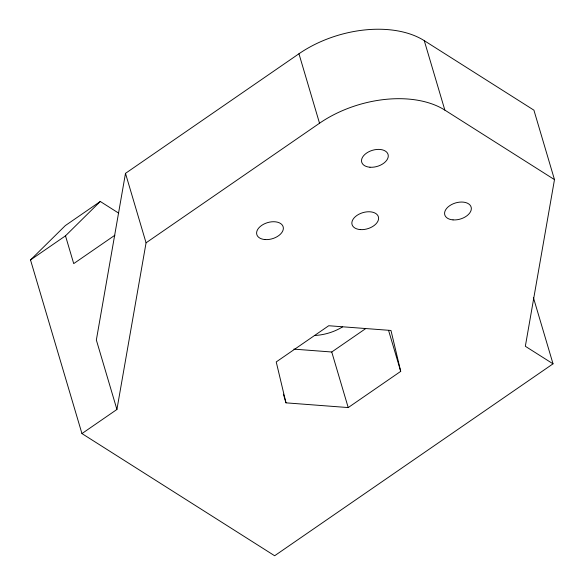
<?xml version="1.0" encoding="UTF-8"?>
<svg xmlns="http://www.w3.org/2000/svg" width="585" height="585" viewBox="0 0 585 585"><rect width="100%" height="100%" fill="white"/><g stroke="black" fill="none" stroke-linecap="round" stroke-linejoin="round"><path stroke-width="0.88" d="M81.951 433.58L274.643 555.75L553.03 363.826L525.337 346.276L554.485 179.624L533.915 110.163L424.271 40.657A91.552 55.984 -16.5 0 0 298.957 53.769L125.49 173.357L96.349 340.017L116.92 409.471L81.951 433.58L30.515 259.945L65.315 225.598L100.284 201.481L118.689 213.152M116.92 409.471L146.067 242.819L125.49 173.357M30.515 259.945L65.491 235.835L100.284 201.481M114.887 235.228L73.717 263.616L65.491 235.835M146.067 242.819L319.527 123.23A91.552 55.984 -16.5 0 1 444.849 110.112L554.485 179.624M293.867 349.128L331.753 352.002L365.508 328.733M348.214 407.57L400.71 371.373L390.97 330.459L328.726 325.735L276.23 361.932L285.977 402.846L348.214 407.57L331.753 352.002M533.381 297.516L553.03 363.826M424.271 40.657L444.849 110.112M388.623 330.569L400.71 371.373M298.957 53.769L319.527 123.23M283.403 394.166L285.977 402.846M342.62 326.847A37.535 22.954 -16.5 0 1 314.357 335.498M265.049 239.565A13.733 8.395 -16.5 0 0 283.22 227.031A13.733 8.395 -16.5 0 0 261.678 225.4A13.733 8.395 -16.5 0 0 265.049 239.565M369.969 167.23A13.733 8.395 -16.5 0 0 388.14 154.703A13.733 8.395 -16.5 0 0 366.598 153.065A13.733 8.395 -16.5 0 0 369.969 167.23M360.294 229.591A13.733 8.395 -16.5 0 0 378.466 217.064A13.733 8.395 -16.5 0 0 356.923 215.434A13.733 8.395 -16.5 0 0 360.294 229.591M453.031 219.887A13.733 8.395 -16.5 0 0 471.203 207.361A13.733 8.395 -16.5 0 0 449.653 205.723A13.733 8.395 -16.5 0 0 453.031 219.887"/></g></svg>
